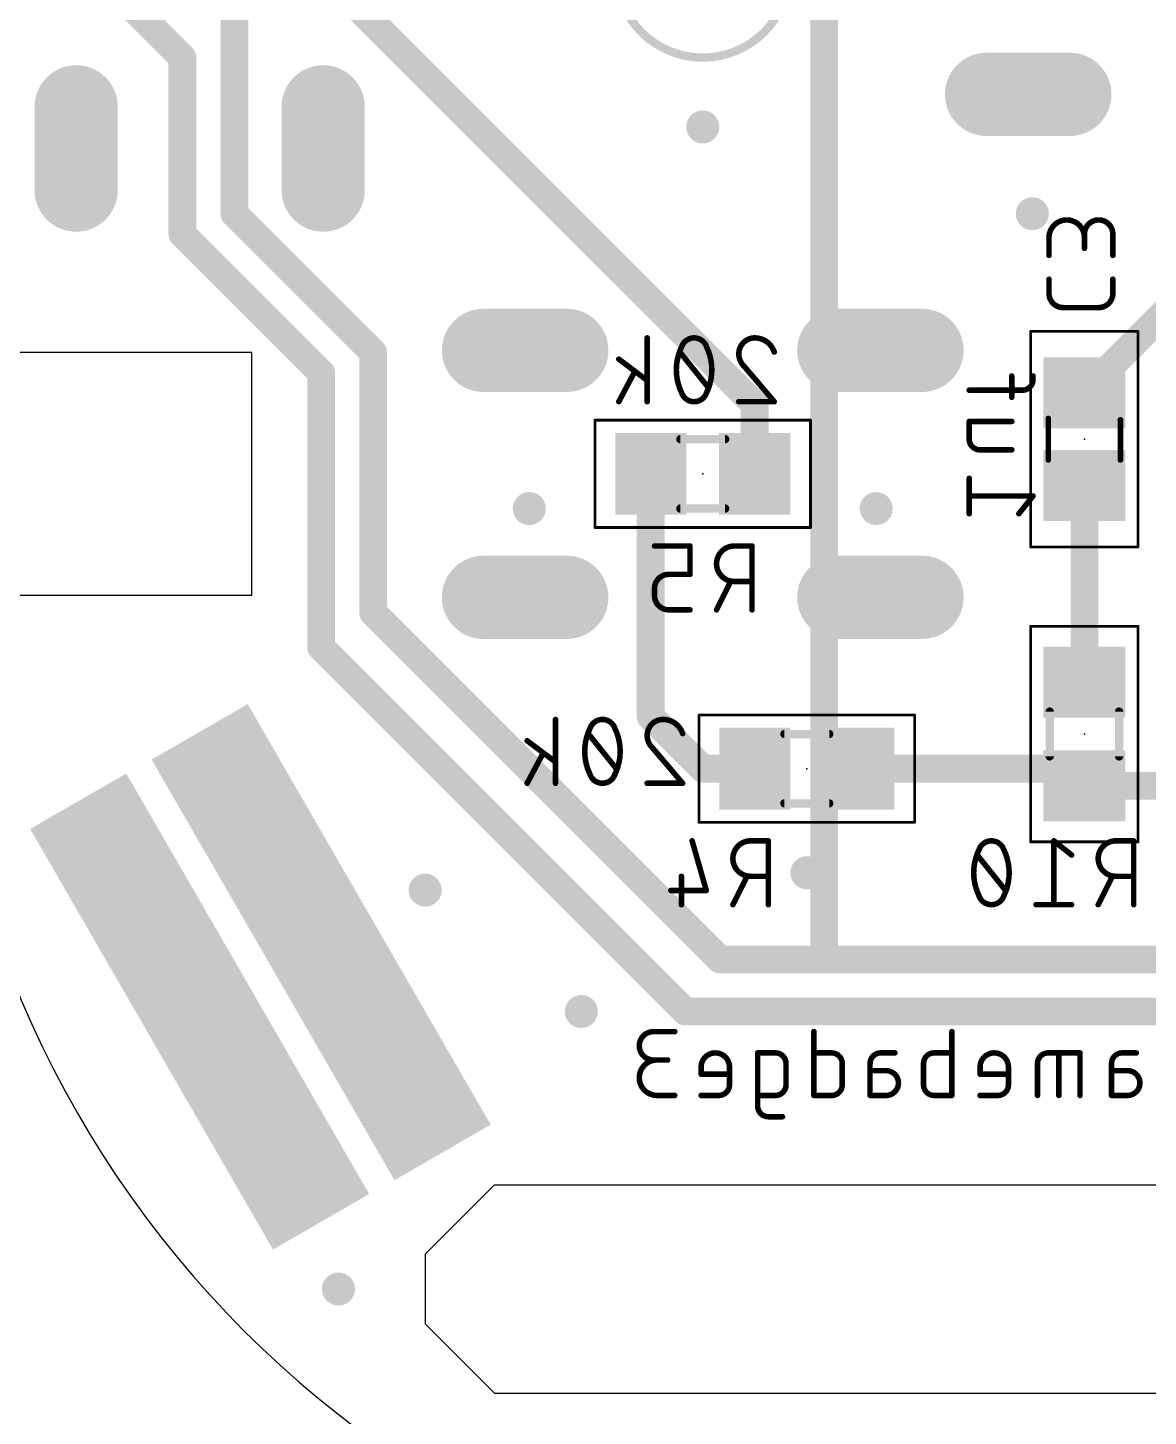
# Model space of a CAD drawing. Extents: x -1.81 to 1.71, y -2.71 to 1.61.
# Drawn here: x -1.136 to -0.329, y -2.042 to -1.041 of the extents above; entities that cross this region are included whole.
import ezdxf

# ---------------------------------------------------------------- set-up
doc = ezdxf.new("R2010")
doc.units = 0
for name, color, linetype in [('16', 175, 'CONTINUOUS'), ('17', 82, 'CONTINUOUS'), ('18', 82, 'CONTINUOUS'), ('20', 30, 'CONTINUOUS'), ('22', 253, 'CONTINUOUS'), ('24', 7, 'CONTINUOUS'), ('26', 253, 'CONTINUOUS'), ('40', 175, 'CONTINUOUS'), ('52', 253, 'CONTINUOUS')]:
    doc.layers.add(name, color=color, linetype=linetype)

# ---------------------------------------------------------------- blocks, each defined once
blk = doc.blocks.new('RECT')
blk.add_solid([(-0.5, -0.5), (0.5, -0.5), (-0.5, 0.5), (0.5, 0.5)])
blk = doc.blocks.new('LONGP100')
at = {"const_width": 1}
blk.add_lwpolyline([(-0.5, 0), (0.5, 0)], dxfattribs=at)
at = {"const_width": 0.5}
for points in [[(-0.5, 0.25, 1), (-0.5, -0.25)], [(0.5, -0.25, 1), (0.5, 0.25)]]:
    blk.add_lwpolyline(points, format="xyb", dxfattribs=at)
blk = doc.blocks.new('ROUNDV')
at = {"const_width": 0.5}
blk.add_lwpolyline([(0, -0.25, 1), (0, 0.25, 1), (0, -0.25)], format="xyb", dxfattribs=at)

msp = doc.modelspace()

# ---------------------------------------------------------------- linework, layer by layer
at = {"layer": '16', "const_width": 0.02}
for points in [[(-1.025, -1.0625), (-1.1625, -0.925)], [(-0.987598, -0.937402), (-0.612598, -1.312402)], [(-0.9875, -1.175), (-0.9875, -1)], [(-1.025, -1.189644), (-1.025, -1.0625)], [(-0.8875, -1.275), (-0.9875, -1.175)], [(-0.925, -1.289644), (-1.025, -1.189644)], [(-0.270965, -1.2), (-0.375, -1.304035)], [(-0.8875, -1.4625), (-0.8875, -1.275)], [(-0.925, -1.4875), (-0.925, -1.289644)], [(-0.612598, -1.312402), (-0.612598, -1.3625)], [(-0.6875, -1.362598), (-0.687402, -1.3625)], [(-0.6875, -1.5375), (-0.6875, -1.362598)], [(-0.375, -1.370965), (-0.375, -1.512598)], [(-0.6375, -1.7125), (-0.8875, -1.4625)], [(-0.925, -1.4875), (-0.6625, -1.75)], [(-0.65, -1.575), (-0.6875, -1.5375)], [(-0.612402, -1.575), (-0.65, -1.575)], [(-0.537598, -1.575), (-0.387402, -1.575)], [(-0.387402, -1.575), (-0.375, -1.587402)], [(-0.225, -1.587402), (-0.375, -1.587402)], [(0.65, -1.7125), (-0.6375, -1.7125)], [(-0.6625, -1.75), (0.475, -1.75)]]:
    msp.add_lwpolyline(points, dxfattribs=at)
at = {"layer": '16', "const_width": 0.01}
for points in [[(-1.02, -1.0625, 1), (-1.03, -1.0625)], [(-1.028536, -1.066036, 1), (-1.021464, -1.058964)], [(-0.983964, -1.171464, 1), (-0.991036, -1.178536)], [(-0.9925, -1.175, 1), (-0.9825, -1.175)], [(-1.021464, -1.186109, 1), (-1.028536, -1.19318)], [(-1.03, -1.189644, 1), (-1.02, -1.189644)], [(-0.8825, -1.275, 1), (-0.8925, -1.275)], [(-0.891036, -1.278536, 1), (-0.883964, -1.271464)], [(-0.92, -1.289644, 1), (-0.93, -1.289644)], [(-0.928536, -1.29318, 1), (-0.921464, -1.286109)], [(-0.378536, -1.3005, 1), (-0.371464, -1.307571)], [(-0.607598, -1.312402, 1), (-0.617598, -1.312402)], [(-0.616134, -1.315937, 1), (-0.609063, -1.308866)], [(-0.6825, -1.362598, 1), (-0.6925, -1.362598)], [(-0.691036, -1.359063, 1), (-0.683964, -1.366134)], [(-0.683866, -1.366036, 1), (-0.690937, -1.358964)], [(-0.617598, -1.3625, 1), (-0.607598, -1.3625)], [(-0.37, -1.370965, 1), (-0.38, -1.370965)], [(-0.883964, -1.458964, 1), (-0.891036, -1.466036)], [(-0.8925, -1.4625, 1), (-0.8825, -1.4625)], [(-0.921464, -1.483964, 1), (-0.928536, -1.491036)], [(-0.93, -1.4875, 1), (-0.92, -1.4875)], [(-0.38, -1.512598, 1), (-0.37, -1.512598)], [(-0.683964, -1.533964, 1), (-0.691036, -1.541036)], [(-0.6925, -1.5375, 1), (-0.6825, -1.5375)], [(-0.65, -1.57, 1), (-0.65, -1.58)], [(-0.653536, -1.578536, 1), (-0.646464, -1.571464)], [(-0.612402, -1.58, 1), (-0.612402, -1.57)], [(-0.537598, -1.57, 1), (-0.537598, -1.58)], [(-0.383866, -1.571464, 1), (-0.390937, -1.578536)], [(-0.387402, -1.58, 1), (-0.387402, -1.57)], [(-0.375, -1.582402, 1), (-0.375, -1.592402)], [(-0.378536, -1.590937, 1), (-0.371464, -1.583866)], [(-0.6375, -1.7075, 1), (-0.6375, -1.7175)], [(-0.641036, -1.716036, 1), (-0.633964, -1.708964)], [(-0.6625, -1.745, 1), (-0.6625, -1.755)], [(-0.666036, -1.753536, 1), (-0.658964, -1.746464)]]:
    msp.add_lwpolyline(points, format="xyb", dxfattribs=at)
at = {"layer": '20'}
for p, q in [((-0.975, -1.275), (-1.2, -1.275)), ((-0.975, -1.45), (-0.975, -1.275)), ((-1.2, -1.45), (-0.975, -1.45)), ((-0.85, -1.925), (-0.8, -1.875)), ((-0.8, -1.875), (-0.25, -1.875)), ((-0.85, -1.925), (-0.85, -1.975)), ((-0.85, -1.975), (-0.8, -2.025)), ((-0.8, -2.025), (-0.25, -2.025))]:
    msp.add_line(p, q, dxfattribs=at)
at = {"layer": '20', "const_width": 0.006}
msp.add_lwpolyline([(-0.65, -1.0625, 1), (-0.65, -0.9375, 1), (-0.65, -1.0625)], format="xyb", dxfattribs=at)
at = {"layer": '20'}
msp.add_arc((-0.45, -1.45), 0.75, 180, 270, dxfattribs=at)
at = {"layer": '22'}
for points, const_width in [([(-0.5625, -1.7125), (-0.5625, -0.9125)], 0.02), ([(-0.690056, -1.3105), (-0.690056, -1.2645)], 0.004), ([(-0.7105, -1.279833), (-0.690056, -1.295167)], 0.004), ([(-0.646022, -1.300278), (-0.666467, -1.274722)], 0.004), ([(-0.7105, -1.3105), (-0.699, -1.288778)], 0.004), ([(-0.620189, -1.284945), (-0.598467, -1.3105)], 0.004), ([(-0.427333, -1.307333), (-0.427333, -1.292)], 0.004), ([(-0.412, -1.294556), (-0.412, -1.292)], 0.004), ([(-0.458, -1.302222), (-0.419667, -1.302222)], 0.004), ([(-0.598467, -1.3105), (-0.624022, -1.3105)], 0.004), ([(-0.458, -1.337522), (-0.458, -1.324744)], 0.004), ([(-0.458, -1.324744), (-0.427333, -1.324744)], 0.004), ([(-0.427333, -1.345189), (-0.450333, -1.345189)], 0.004), ([(-0.458, -1.391244), (-0.458, -1.365689)], 0.004), ([(-0.412, -1.378467), (-0.458, -1.378467)], 0.004), ([(-0.422222, -1.391244), (-0.412, -1.378467)], 0.004), ([(-0.756089, -1.5855), (-0.756089, -1.5395)], 0.004), ([(-0.712055, -1.575278), (-0.7325, -1.549722)], 0.004), ([(-0.776533, -1.554833), (-0.756089, -1.570167)], 0.004), ([(-0.686222, -1.559945), (-0.6645, -1.5855)], 0.004), ([(-0.776533, -1.5855), (-0.765033, -1.563778)], 0.004), ([(-0.6645, -1.5855), (-0.690055, -1.5855)], 0.004), ([(0.9, -1.7125), (-0.5625, -1.7125)], 0.02), ([(-0.670175, -1.7645), (-0.685508, -1.7645)], 0.004), ([(-0.569943, -1.7645), (-0.569943, -1.8105)], 0.004), ([(-0.470462, -1.7645), (-0.470462, -1.8105)], 0.004), ([(-0.597665, -1.779833), (-0.610443, -1.779833)], 0.004), ([(-0.610443, -1.779833), (-0.610443, -1.818167)], 0.004), ([(-0.557165, -1.779833), (-0.569943, -1.779833)], 0.004), ([(-0.521776, -1.779833), (-0.511554, -1.779833)], 0.004), ([(-0.48324, -1.779833), (-0.470462, -1.779833)], 0.004), ([(-0.37812, -1.779833), (-0.40112, -1.779833)], 0.004), ([(-0.393453, -1.8105), (-0.393453, -1.779833)], 0.004), ([(-0.37812, -1.8105), (-0.37812, -1.779833)], 0.004), ([(-0.347777, -1.779833), (-0.337554, -1.779833)], 0.004), ([(-0.685508, -1.784945), (-0.675286, -1.784945)], 0.004), ([(-0.651175, -1.790056), (-0.651175, -1.795167)], 0.004), ([(-0.63073, -1.802833), (-0.63073, -1.790056)], 0.004), ([(-0.589998, -1.802833), (-0.589998, -1.7875)], 0.004), ([(-0.549499, -1.802833), (-0.549499, -1.7875)], 0.004), ([(-0.529443, -1.8105), (-0.529443, -1.7875)], 0.004), ([(-0.529443, -1.792611), (-0.517943, -1.792611)], 0.004), ([(-0.490907, -1.802833), (-0.490907, -1.7875)], 0.004), ([(-0.450175, -1.790056), (-0.450175, -1.795167)], 0.004), ([(-0.429731, -1.802833), (-0.429731, -1.790056)], 0.004), ([(-0.408786, -1.7875), (-0.408786, -1.8105)], 0.004), ([(-0.355443, -1.8105), (-0.355443, -1.7875)], 0.004), ([(-0.355443, -1.792611), (-0.343943, -1.792611)], 0.004), ([(-0.651175, -1.795167), (-0.63073, -1.795167)], 0.004), ([(-0.450175, -1.795167), (-0.429731, -1.795167)], 0.004), ([(-0.670175, -1.8105), (-0.682952, -1.8105)], 0.004), ([(-0.651175, -1.8105), (-0.638397, -1.8105)], 0.004), ([(-0.610443, -1.8105), (-0.597665, -1.8105)], 0.004), ([(-0.569943, -1.8105), (-0.557165, -1.8105)], 0.004), ([(-0.517943, -1.8105), (-0.529443, -1.8105)], 0.004), ([(-0.470462, -1.8105), (-0.48324, -1.8105)], 0.004), ([(-0.450175, -1.8105), (-0.437397, -1.8105)], 0.004), ([(-0.343943, -1.8105), (-0.355443, -1.8105)], 0.004), ([(-0.602776, -1.825833), (-0.592554, -1.825833)], 0.004)]:
    msp.add_lwpolyline(points, dxfattribs=dict(at, const_width=const_width))
for points, const_width in [([(-0.689056, -1.2645, 1), (-0.691056, -1.2645)], 0.002), ([(-0.665189, -1.270889, 0.113886), (-0.669022, -1.2875)], 0.004), ([(-0.656244, -1.2645, 0.320469), (-0.665189, -1.270889)], 0.004), ([(-0.666135, -1.270565, 1), (-0.664243, -1.271213)], 0.002), ([(-0.66429, -1.271327, 1), (-0.666088, -1.270451)], 0.002), ([(-0.6473, -1.270889, 0.320467), (-0.656244, -1.2645)], 0.004), ([(-0.656244, -1.2635, 1), (-0.656244, -1.2655)], 0.002), ([(-0.656244, -1.2655, 1), (-0.656244, -1.2635)], 0.002), ([(-0.643467, -1.2875, 0.113886), (-0.6473, -1.270889)], 0.004), ([(-0.646401, -1.270451, 1), (-0.648199, -1.271327)], 0.002), ([(-0.648246, -1.271213, 1), (-0.646354, -1.270565)], 0.002), ([(-0.612522, -1.2645, 0.414214), (-0.624022, -1.276)], 0.004), ([(-0.598467, -1.274722, 0.325186), (-0.612522, -1.2645)], 0.004), ([(-0.612522, -1.2635, 1), (-0.612522, -1.2655)], 0.002), ([(-0.612522, -1.2655, 1), (-0.612522, -1.2635)], 0.002), ([(-0.7099, -1.279033, 1), (-0.7111, -1.280633)], 0.002), ([(-0.665686, -1.274098, 1), (-0.667248, -1.275347)], 0.002), ([(-0.624022, -1.276, 0.205256), (-0.620189, -1.284945)], 0.004), ([(-0.623022, -1.276, 1), (-0.625022, -1.276)], 0.002), ([(-0.625022, -1.276, 1), (-0.623022, -1.276)], 0.002), ([(-0.599418, -1.27503, 1), (-0.597516, -1.274414)], 0.002), ([(-0.698116, -1.289246, 1), (-0.699884, -1.28831)], 0.002), ([(-0.669022, -1.2875, 0.113886), (-0.665189, -1.304111)], 0.004), ([(-0.668022, -1.2875, 1), (-0.670022, -1.2875)], 0.002), ([(-0.670022, -1.2875, 1), (-0.668022, -1.2875)], 0.002), ([(-0.6473, -1.304111, 0.113886), (-0.643467, -1.2875)], 0.004), ([(-0.642467, -1.2875, 1), (-0.644467, -1.2875)], 0.002), ([(-0.644467, -1.2875, 1), (-0.642467, -1.2875)], 0.002), ([(-0.619427, -1.284297, 1), (-0.620951, -1.285592)], 0.002), ([(-0.620879, -1.285669, 1), (-0.619499, -1.28422)], 0.002), ([(-0.426333, -1.292, 1), (-0.428333, -1.292)], 0.002), ([(-0.411, -1.292, 1), (-0.413, -1.292)], 0.002), ([(-0.690656, -1.295967, 1), (-0.689456, -1.294367)], 0.002), ([(-0.646803, -1.300903, 1), (-0.645241, -1.299653)], 0.002), ([(-0.458, -1.301222, 1), (-0.458, -1.303222)], 0.002), ([(-0.419667, -1.302222, 0.414204), (-0.412, -1.294556)], 0.004), ([(-0.419667, -1.301222, 1), (-0.419667, -1.303222)], 0.002), ([(-0.419667, -1.303222, 1), (-0.419667, -1.301222)], 0.002), ([(-0.411, -1.294556, 1), (-0.413, -1.294556)], 0.002), ([(-0.413, -1.294556, 1), (-0.411, -1.294556)], 0.002), ([(-0.711384, -1.310032, 1), (-0.709616, -1.310968)], 0.002), ([(-0.691056, -1.3105, 1), (-0.689056, -1.3105)], 0.002), ([(-0.665189, -1.304111, 0.320462), (-0.656244, -1.3105)], 0.004), ([(-0.664243, -1.303787, 1), (-0.666135, -1.304436)], 0.002), ([(-0.666088, -1.304549, 1), (-0.66429, -1.303673)], 0.002), ([(-0.656244, -1.3105, 0.320461), (-0.6473, -1.304111)], 0.004), ([(-0.656244, -1.3095, 1), (-0.656244, -1.3115)], 0.002), ([(-0.656244, -1.3115, 1), (-0.656244, -1.3095)], 0.002), ([(-0.648199, -1.303673, 1), (-0.646401, -1.304549)], 0.002), ([(-0.646354, -1.304436, 1), (-0.648246, -1.303787)], 0.002), ([(-0.624022, -1.3095, 1), (-0.624022, -1.3115)], 0.002), ([(-0.599229, -1.311148, 1), (-0.597705, -1.309852)], 0.002), ([(-0.598467, -1.3115, 1), (-0.598467, -1.3095)], 0.002), ([(-0.428333, -1.307333, 1), (-0.426333, -1.307333)], 0.002), ([(-0.457, -1.324744, 1), (-0.459, -1.324744)], 0.002), ([(-0.458, -1.323744, 1), (-0.458, -1.325744)], 0.002), ([(-0.427333, -1.325744, 1), (-0.427333, -1.323744)], 0.002), ([(-0.458, -1.337522, 0.414214), (-0.450333, -1.345189)], 0.004), ([(-0.457, -1.337522, 1), (-0.459, -1.337522)], 0.002), ([(-0.459, -1.337522, 1), (-0.457, -1.337522)], 0.002), ([(-0.450333, -1.344189, 1), (-0.450333, -1.346189)], 0.002), ([(-0.450333, -1.346189, 1), (-0.450333, -1.344189)], 0.002), ([(-0.427333, -1.346189, 1), (-0.427333, -1.344189)], 0.002), ([(-0.457, -1.365689, 1), (-0.459, -1.365689)], 0.002), ([(-0.458, -1.377467, 1), (-0.458, -1.379467)], 0.002), ([(-0.411219, -1.379091, 1), (-0.412781, -1.377842)], 0.002), ([(-0.412, -1.379467, 1), (-0.412, -1.377467)], 0.002), ([(-0.459, -1.391244, 1), (-0.457, -1.391244)], 0.002), ([(-0.423003, -1.39062, 1), (-0.421441, -1.391869)], 0.002), ([(-0.755089, -1.5395, 1), (-0.757089, -1.5395)], 0.002), ([(-0.722278, -1.5395, 0.320469), (-0.731222, -1.545889)], 0.004), ([(-0.713333, -1.545889, 0.320467), (-0.722278, -1.5395)], 0.004), ([(-0.722278, -1.5385, 1), (-0.722278, -1.5405)], 0.002), ([(-0.722278, -1.5405, 1), (-0.722278, -1.5385)], 0.002), ([(-0.678555, -1.5395, 0.414214), (-0.690055, -1.551)], 0.004), ([(-0.6645, -1.549722, 0.325186), (-0.678555, -1.5395)], 0.004), ([(-0.678555, -1.5385, 1), (-0.678555, -1.5405)], 0.002), ([(-0.678555, -1.5405, 1), (-0.678555, -1.5385)], 0.002), ([(-0.731222, -1.545889, 0.113886), (-0.735055, -1.5625)], 0.004), ([(-0.731719, -1.549098, 1), (-0.733281, -1.550347)], 0.002), ([(-0.732168, -1.545565, 1), (-0.730276, -1.546213)], 0.002), ([(-0.730323, -1.546327, 1), (-0.732121, -1.545451)], 0.002), ([(-0.7095, -1.5625, 0.113886), (-0.713333, -1.545889)], 0.004), ([(-0.712434, -1.545451, 1), (-0.714232, -1.546327)], 0.002), ([(-0.714279, -1.546213, 1), (-0.712387, -1.545565)], 0.002), ([(-0.690055, -1.551, 0.205256), (-0.686222, -1.559945)], 0.004), ([(-0.689055, -1.551, 1), (-0.691055, -1.551)], 0.002), ([(-0.691055, -1.551, 1), (-0.689055, -1.551)], 0.002), ([(-0.665451, -1.55003, 1), (-0.663549, -1.549414)], 0.002), ([(-0.775933, -1.554033, 1), (-0.777133, -1.555633)], 0.002), ([(-0.735055, -1.5625, 0.113886), (-0.731222, -1.579111)], 0.004), ([(-0.734055, -1.5625, 1), (-0.736055, -1.5625)], 0.002), ([(-0.713333, -1.579111, 0.113886), (-0.7095, -1.5625)], 0.004), ([(-0.7085, -1.5625, 1), (-0.7105, -1.5625)], 0.002), ([(-0.68546, -1.559297, 1), (-0.686984, -1.560592)], 0.002), ([(-0.686912, -1.560669, 1), (-0.685533, -1.55922)], 0.002), ([(-0.764149, -1.564246, 1), (-0.765917, -1.56331)], 0.002), ([(-0.756689, -1.570967, 1), (-0.755489, -1.569367)], 0.002), ([(-0.736055, -1.5625, 1), (-0.734055, -1.5625)], 0.002), ([(-0.7105, -1.5625, 1), (-0.7085, -1.5625)], 0.002), ([(-0.731222, -1.579111, 0.320462), (-0.722278, -1.5855)], 0.004), ([(-0.730276, -1.578787, 1), (-0.732168, -1.579436)], 0.002), ([(-0.732121, -1.579549, 1), (-0.730323, -1.578673)], 0.002), ([(-0.722278, -1.5855, 0.320461), (-0.713333, -1.579111)], 0.004), ([(-0.714232, -1.578673, 1), (-0.712434, -1.579549)], 0.002), ([(-0.712387, -1.579436, 1), (-0.714279, -1.578787)], 0.002), ([(-0.712836, -1.575903, 1), (-0.711274, -1.574653)], 0.002), ([(-0.777417, -1.585032, 1), (-0.775649, -1.585968)], 0.002), ([(-0.757089, -1.5855, 1), (-0.755089, -1.5855)], 0.002), ([(-0.722278, -1.5845, 1), (-0.722278, -1.5865)], 0.002), ([(-0.722278, -1.5865, 1), (-0.722278, -1.5845)], 0.002), ([(-0.690055, -1.5845, 1), (-0.690055, -1.5865)], 0.002), ([(-0.665262, -1.586148, 1), (-0.663738, -1.584852)], 0.002), ([(-0.6645, -1.5865, 1), (-0.6645, -1.5845)], 0.002), ([(-0.5625, -1.7075, 1), (-0.5625, -1.7175)], 0.01), ([(-0.5675, -1.7125, 1), (-0.5575, -1.7125)], 0.01), ([(-0.685508, -1.7645, 1), (-0.685508, -1.784944)], 0.004), ([(-0.685508, -1.7635, 1), (-0.685508, -1.7655)], 0.002), ([(-0.685508, -1.7655, 1), (-0.685508, -1.7635)], 0.002), ([(-0.670175, -1.7655, 1), (-0.670175, -1.7635)], 0.002), ([(-0.568943, -1.7645, 1), (-0.570943, -1.7645)], 0.002), ([(-0.469462, -1.7645, 1), (-0.471462, -1.7645)], 0.002), ([(-0.63073, -1.790056, 1), (-0.651175, -1.790056)], 0.004), ([(-0.610443, -1.778833, 1), (-0.610443, -1.780833)], 0.002), ([(-0.609443, -1.779833, 1), (-0.611443, -1.779833)], 0.002), ([(-0.589998, -1.7875, 0.414214), (-0.597665, -1.779833)], 0.004), ([(-0.597665, -1.778833, 1), (-0.597665, -1.780833)], 0.002), ([(-0.597665, -1.780833, 1), (-0.597665, -1.778833)], 0.002), ([(-0.569943, -1.778833, 1), (-0.569943, -1.780833)], 0.002), ([(-0.549499, -1.7875, 0.414214), (-0.557165, -1.779833)], 0.004), ([(-0.557165, -1.778833, 1), (-0.557165, -1.780833)], 0.002), ([(-0.557165, -1.780833, 1), (-0.557165, -1.778833)], 0.002), ([(-0.521776, -1.779833, 0.414214), (-0.529443, -1.7875)], 0.004), ([(-0.521776, -1.778833, 1), (-0.521776, -1.780833)], 0.002), ([(-0.521776, -1.780833, 1), (-0.521776, -1.778833)], 0.002), ([(-0.511554, -1.780833, 1), (-0.511554, -1.778833)], 0.002), ([(-0.48324, -1.779833, 0.414214), (-0.490907, -1.7875)], 0.004), ([(-0.48324, -1.778833, 1), (-0.48324, -1.780833)], 0.002), ([(-0.48324, -1.780833, 1), (-0.48324, -1.778833)], 0.002), ([(-0.470462, -1.780833, 1), (-0.470462, -1.778833)], 0.002), ([(-0.429731, -1.790056, 1), (-0.450175, -1.790056)], 0.004), ([(-0.40112, -1.779833, 0.414214), (-0.408786, -1.7875)], 0.004), ([(-0.40112, -1.778833, 1), (-0.40112, -1.780833)], 0.002), ([(-0.40112, -1.780833, 1), (-0.40112, -1.778833)], 0.002), ([(-0.392453, -1.779833, 1), (-0.394453, -1.779833)], 0.002), ([(-0.37712, -1.779833, 1), (-0.37912, -1.779833)], 0.002), ([(-0.37812, -1.780833, 1), (-0.37812, -1.778833)], 0.002), ([(-0.347777, -1.779833, 0.414214), (-0.355443, -1.7875)], 0.004), ([(-0.347777, -1.778833, 1), (-0.347777, -1.780833)], 0.002), ([(-0.347777, -1.780833, 1), (-0.347777, -1.778833)], 0.002), ([(-0.337554, -1.780833, 1), (-0.337554, -1.778833)], 0.002), ([(-0.682952, -1.784944, 1), (-0.682952, -1.8105)], 0.004), ([(-0.685508, -1.783945, 1), (-0.685508, -1.785945)], 0.002), ([(-0.685508, -1.785944, 1), (-0.685508, -1.783944)], 0.002), ([(-0.682952, -1.785944, 1), (-0.682952, -1.783944)], 0.002), ([(-0.675286, -1.785945, 1), (-0.675286, -1.783945)], 0.002), ([(-0.650175, -1.790056, 1), (-0.652175, -1.790056)], 0.002), ([(-0.652175, -1.790056, 1), (-0.650175, -1.790056)], 0.002), ([(-0.62973, -1.790056, 1), (-0.63173, -1.790056)], 0.002), ([(-0.63173, -1.790056, 1), (-0.62973, -1.790056)], 0.002), ([(-0.588998, -1.7875, 1), (-0.590998, -1.7875)], 0.002), ([(-0.590998, -1.7875, 1), (-0.588998, -1.7875)], 0.002), ([(-0.548499, -1.7875, 1), (-0.550499, -1.7875)], 0.002), ([(-0.550499, -1.7875, 1), (-0.548499, -1.7875)], 0.002), ([(-0.528443, -1.7875, 1), (-0.530443, -1.7875)], 0.002), ([(-0.530443, -1.7875, 1), (-0.528443, -1.7875)], 0.002), ([(-0.529443, -1.791611, 1), (-0.529443, -1.793611)], 0.002), ([(-0.517943, -1.8105, 1), (-0.517943, -1.792611)], 0.004), ([(-0.517943, -1.791611, 1), (-0.517943, -1.793611)], 0.002), ([(-0.517943, -1.793611, 1), (-0.517943, -1.791611)], 0.002), ([(-0.489907, -1.7875, 1), (-0.491907, -1.7875)], 0.002), ([(-0.491907, -1.7875, 1), (-0.489907, -1.7875)], 0.002), ([(-0.449175, -1.790056, 1), (-0.451175, -1.790056)], 0.002), ([(-0.451175, -1.790056, 1), (-0.449175, -1.790056)], 0.002), ([(-0.428731, -1.790056, 1), (-0.430731, -1.790056)], 0.002), ([(-0.430731, -1.790056, 1), (-0.428731, -1.790056)], 0.002), ([(-0.407786, -1.7875, 1), (-0.409786, -1.7875)], 0.002), ([(-0.409786, -1.7875, 1), (-0.407786, -1.7875)], 0.002), ([(-0.354443, -1.7875, 1), (-0.356443, -1.7875)], 0.002), ([(-0.356443, -1.7875, 1), (-0.354443, -1.7875)], 0.002), ([(-0.355443, -1.791611, 1), (-0.355443, -1.793611)], 0.002), ([(-0.343943, -1.8105, 1), (-0.343943, -1.792611)], 0.004), ([(-0.343943, -1.791611, 1), (-0.343943, -1.793611)], 0.002), ([(-0.343943, -1.793611, 1), (-0.343943, -1.791611)], 0.002), ([(-0.651175, -1.794167, 1), (-0.651175, -1.796167)], 0.002), ([(-0.652175, -1.795167, 1), (-0.650175, -1.795167)], 0.002), ([(-0.638397, -1.8105, 0.414214), (-0.63073, -1.802833)], 0.004), ([(-0.62973, -1.802833, 1), (-0.63173, -1.802833)], 0.002), ([(-0.63073, -1.796167, 1), (-0.63073, -1.794167)], 0.002), ([(-0.597665, -1.8105, 0.414214), (-0.589998, -1.802833)], 0.004), ([(-0.588998, -1.802833, 1), (-0.590998, -1.802833)], 0.002), ([(-0.557165, -1.8105, 0.414214), (-0.549499, -1.802833)], 0.004), ([(-0.548499, -1.802833, 1), (-0.550499, -1.802833)], 0.002), ([(-0.490907, -1.802833, 0.414209), (-0.48324, -1.8105)], 0.004), ([(-0.489907, -1.802833, 1), (-0.491907, -1.802833)], 0.002), ([(-0.450175, -1.794167, 1), (-0.450175, -1.796167)], 0.002), ([(-0.451175, -1.795167, 1), (-0.449175, -1.795167)], 0.002), ([(-0.437397, -1.8105, 0.414214), (-0.429731, -1.802833)], 0.004), ([(-0.428731, -1.802833, 1), (-0.430731, -1.802833)], 0.002), ([(-0.429731, -1.796167, 1), (-0.429731, -1.794167)], 0.002), ([(-0.682952, -1.8095, 1), (-0.682952, -1.8115)], 0.002), ([(-0.682952, -1.8115, 1), (-0.682952, -1.8095)], 0.002), ([(-0.670175, -1.8115, 1), (-0.670175, -1.8095)], 0.002), ([(-0.651175, -1.8095, 1), (-0.651175, -1.8115)], 0.002), ([(-0.638397, -1.8095, 1), (-0.638397, -1.8115)], 0.002), ([(-0.638397, -1.8115, 1), (-0.638397, -1.8095)], 0.002), ([(-0.63173, -1.802833, 1), (-0.62973, -1.802833)], 0.002), ([(-0.610443, -1.8095, 1), (-0.610443, -1.8115)], 0.002), ([(-0.597665, -1.8095, 1), (-0.597665, -1.8115)], 0.002), ([(-0.597665, -1.8115, 1), (-0.597665, -1.8095)], 0.002), ([(-0.590998, -1.802833, 1), (-0.588998, -1.802833)], 0.002), ([(-0.569943, -1.8095, 1), (-0.569943, -1.8115)], 0.002), ([(-0.570943, -1.8105, 1), (-0.568943, -1.8105)], 0.002), ([(-0.557165, -1.8095, 1), (-0.557165, -1.8115)], 0.002), ([(-0.557165, -1.8115, 1), (-0.557165, -1.8095)], 0.002), ([(-0.550499, -1.802833, 1), (-0.548499, -1.802833)], 0.002), ([(-0.529443, -1.8095, 1), (-0.529443, -1.8115)], 0.002), ([(-0.530443, -1.8105, 1), (-0.528443, -1.8105)], 0.002), ([(-0.517943, -1.8095, 1), (-0.517943, -1.8115)], 0.002), ([(-0.517943, -1.8115, 1), (-0.517943, -1.8095)], 0.002), ([(-0.491907, -1.802833, 1), (-0.489907, -1.802833)], 0.002), ([(-0.48324, -1.8095, 1), (-0.48324, -1.8115)], 0.002), ([(-0.48324, -1.8115, 1), (-0.48324, -1.8095)], 0.002), ([(-0.471462, -1.8105, 1), (-0.469462, -1.8105)], 0.002), ([(-0.470462, -1.8115, 1), (-0.470462, -1.8095)], 0.002), ([(-0.450175, -1.8095, 1), (-0.450175, -1.8115)], 0.002), ([(-0.437397, -1.8095, 1), (-0.437397, -1.8115)], 0.002), ([(-0.437397, -1.8115, 1), (-0.437397, -1.8095)], 0.002), ([(-0.430731, -1.802833, 1), (-0.428731, -1.802833)], 0.002), ([(-0.409786, -1.8105, 1), (-0.407786, -1.8105)], 0.002), ([(-0.394453, -1.8105, 1), (-0.392453, -1.8105)], 0.002), ([(-0.37912, -1.8105, 1), (-0.37712, -1.8105)], 0.002), ([(-0.355443, -1.8095, 1), (-0.355443, -1.8115)], 0.002), ([(-0.356443, -1.8105, 1), (-0.354443, -1.8105)], 0.002), ([(-0.343943, -1.8095, 1), (-0.343943, -1.8115)], 0.002), ([(-0.343943, -1.8115, 1), (-0.343943, -1.8095)], 0.002), ([(-0.610443, -1.818167, 0.414214), (-0.602776, -1.825833)], 0.004), ([(-0.609443, -1.818167, 1), (-0.611443, -1.818167)], 0.002), ([(-0.611443, -1.818167, 1), (-0.609443, -1.818167)], 0.002), ([(-0.602776, -1.824833, 1), (-0.602776, -1.826833)], 0.002), ([(-0.602776, -1.826833, 1), (-0.602776, -1.824833)], 0.002), ([(-0.592554, -1.826833, 1), (-0.592554, -1.824833)], 0.002)]:
    msp.add_lwpolyline(points, format="xyb", dxfattribs=dict(at, const_width=const_width))
at = {"layer": '24'}
for p in [(-0.375, -1.3375), (-0.65, -1.3625), (-0.375, -1.55), (-0.575, -1.575)]:
    msp.add_point(p, dxfattribs=at)
at = {"layer": '26'}
for points, const_width in [([(-0.374944, -1.192278, 1), (-0.4005, -1.192278)], 0.004), ([(-0.3545, -1.189722, 1), (-0.374944, -1.189722)], 0.004), ([(-0.3995, -1.192278, 1), (-0.4015, -1.192278)], 0.002), ([(-0.373945, -1.189722, 1), (-0.375945, -1.189722)], 0.002), ([(-0.375944, -1.189722, 1), (-0.373944, -1.189722)], 0.002), ([(-0.3535, -1.189722, 1), (-0.3555, -1.189722)], 0.002), ([(-0.3555, -1.189722, 1), (-0.3535, -1.189722)], 0.002), ([(-0.4015, -1.192278, 1), (-0.3995, -1.192278)], 0.002), ([(-0.375945, -1.199944, 1), (-0.373945, -1.199944)], 0.002), ([(-0.375944, -1.192278, 1), (-0.373944, -1.192278)], 0.002), ([(-0.4015, -1.205055, 1), (-0.3995, -1.205055)], 0.002), ([(-0.3555, -1.205055, 1), (-0.3535, -1.205055)], 0.002), ([(-0.3995, -1.222242, 1), (-0.4015, -1.222242)], 0.002), ([(-0.3535, -1.222242, 1), (-0.3555, -1.222242)], 0.002), ([(-0.4005, -1.232464, 0.414214), (-0.390278, -1.242686)], 0.004), ([(-0.3995, -1.232464, 1), (-0.4015, -1.232464)], 0.002), ([(-0.364722, -1.242686, 0.414207), (-0.3545, -1.232464)], 0.004), ([(-0.3535, -1.232464, 1), (-0.3555, -1.232464)], 0.002), ([(-0.4015, -1.232464, 1), (-0.3995, -1.232464)], 0.002), ([(-0.390278, -1.241686, 1), (-0.390278, -1.243686)], 0.002), ([(-0.390278, -1.243686, 1), (-0.390278, -1.241686)], 0.002), ([(-0.364722, -1.241686, 1), (-0.364722, -1.243686)], 0.002), ([(-0.364722, -1.243686, 1), (-0.364722, -1.241686)], 0.002), ([(-0.3555, -1.232464, 1), (-0.3535, -1.232464)], 0.002), ([(-0.684766, -1.4135, 1), (-0.684766, -1.4155)], 0.002), ([(-0.65821, -1.4145, 1), (-0.66021, -1.4145)], 0.002), ([(-0.65921, -1.4155, 1), (-0.65921, -1.4135)], 0.002), ([(-0.627278, -1.4145, 1), (-0.627278, -1.440056)], 0.004), ([(-0.627278, -1.4135, 1), (-0.627278, -1.4155)], 0.002), ([(-0.627278, -1.4155, 1), (-0.627278, -1.4135)], 0.002), ([(-0.6135, -1.4145, 1), (-0.6155, -1.4145)], 0.002), ([(-0.6145, -1.4155, 1), (-0.6145, -1.4135)], 0.002), ([(-0.674543, -1.434945, 0.414214), (-0.684766, -1.445167)], 0.004), ([(-0.674543, -1.433945, 1), (-0.674543, -1.435945)], 0.002), ([(-0.674543, -1.435945, 1), (-0.674543, -1.433945)], 0.002), ([(-0.66021, -1.434945, 1), (-0.65821, -1.434945)], 0.002), ([(-0.65921, -1.435945, 1), (-0.65921, -1.433945)], 0.002), ([(-0.628939, -1.440503, 1), (-0.630728, -1.439608)], 0.002), ([(-0.627278, -1.439056, 1), (-0.627278, -1.441056)], 0.002), ([(-0.627278, -1.441056, 1), (-0.627278, -1.439056)], 0.002), ([(-0.6145, -1.441056, 1), (-0.6145, -1.439056)], 0.002), ([(-0.683766, -1.445167, 1), (-0.685766, -1.445167)], 0.002), ([(-0.685766, -1.445167, 1), (-0.683766, -1.445167)], 0.002), ([(-0.684766, -1.450278, 0.414214), (-0.674543, -1.4605)], 0.004), ([(-0.683766, -1.450278, 1), (-0.685766, -1.450278)], 0.002), ([(-0.685766, -1.450278, 1), (-0.683766, -1.450278)], 0.002), ([(-0.674543, -1.4595, 1), (-0.674543, -1.4615)], 0.002), ([(-0.674543, -1.4615, 1), (-0.674543, -1.4595)], 0.002), ([(-0.65921, -1.4615, 1), (-0.65921, -1.4595)], 0.002), ([(-0.64095, -1.460053, 1), (-0.639161, -1.460947)], 0.002), ([(-0.6155, -1.4605, 1), (-0.6135, -1.4605)], 0.002), ([(-0.656705, -1.626725, 1), (-0.658628, -1.627275)], 0.002), ([(-0.615512, -1.627, 1), (-0.615512, -1.652556)], 0.004), ([(-0.615512, -1.626, 1), (-0.615512, -1.628)], 0.002), ([(-0.615512, -1.628, 1), (-0.615512, -1.626)], 0.002), ([(-0.601734, -1.627, 1), (-0.603734, -1.627)], 0.002), ([(-0.602734, -1.628, 1), (-0.602734, -1.626)], 0.002), ([(-0.441988, -1.627, 0.320469), (-0.450932, -1.633389)], 0.004), ([(-0.433043, -1.633389, 0.320467), (-0.441988, -1.627)], 0.004), ([(-0.441988, -1.626, 1), (-0.441988, -1.628)], 0.002), ([(-0.441988, -1.628, 1), (-0.441988, -1.626)], 0.002), ([(-0.395988, -1.627, 1), (-0.397988, -1.627)], 0.002), ([(-0.396363, -1.626219, 1), (-0.397612, -1.627781)], 0.002), ([(-0.352278, -1.627, 1), (-0.352278, -1.652556)], 0.004), ([(-0.352278, -1.626, 1), (-0.352278, -1.628)], 0.002), ([(-0.352278, -1.628, 1), (-0.352278, -1.626)], 0.002), ([(-0.3385, -1.627, 1), (-0.3405, -1.627)], 0.002), ([(-0.3395, -1.628, 1), (-0.3395, -1.626)], 0.002), ([(-0.450932, -1.633389, 0.113886), (-0.454765, -1.65)], 0.004), ([(-0.451429, -1.636598, 1), (-0.452991, -1.637847)], 0.002), ([(-0.451878, -1.633065, 1), (-0.449986, -1.633713)], 0.002), ([(-0.450033, -1.633827, 1), (-0.451831, -1.632951)], 0.002), ([(-0.42921, -1.65, 0.113886), (-0.433043, -1.633389)], 0.004), ([(-0.432144, -1.632951, 1), (-0.433942, -1.633827)], 0.002), ([(-0.433989, -1.633713, 1), (-0.432097, -1.633065)], 0.002), ([(-0.384835, -1.638003, 1), (-0.383585, -1.636441)], 0.002), ([(-0.664333, -1.652556, 1), (-0.666333, -1.652556)], 0.002), ([(-0.617173, -1.653003, 1), (-0.618962, -1.652108)], 0.002), ([(-0.615512, -1.651556, 1), (-0.615512, -1.653556)], 0.002), ([(-0.615512, -1.653556, 1), (-0.615512, -1.651556)], 0.002), ([(-0.602734, -1.653556, 1), (-0.602734, -1.651556)], 0.002), ([(-0.454765, -1.65, 0.113886), (-0.450932, -1.666611)], 0.004), ([(-0.453765, -1.65, 1), (-0.455765, -1.65)], 0.002), ([(-0.455765, -1.65, 1), (-0.453765, -1.65)], 0.002), ([(-0.433043, -1.666611, 0.113886), (-0.42921, -1.65)], 0.004), ([(-0.42821, -1.65, 1), (-0.43021, -1.65)], 0.002), ([(-0.43021, -1.65, 1), (-0.42821, -1.65)], 0.002), ([(-0.353939, -1.653003, 1), (-0.355728, -1.652108)], 0.002), ([(-0.352278, -1.651556, 1), (-0.352278, -1.653556)], 0.002), ([(-0.352278, -1.653556, 1), (-0.352278, -1.651556)], 0.002), ([(-0.3395, -1.653556, 1), (-0.3395, -1.651556)], 0.002), ([(-0.673, -1.661778, 1), (-0.673, -1.663778)], 0.002), ([(-0.647445, -1.663778, 1), (-0.647445, -1.661778)], 0.002), ([(-0.648406, -1.663053, 1), (-0.646483, -1.662503)], 0.002), ([(-0.450932, -1.666611, 0.320462), (-0.441988, -1.673)], 0.004), ([(-0.449986, -1.666287, 1), (-0.451878, -1.666936)], 0.002), ([(-0.451831, -1.667049, 1), (-0.450033, -1.666173)], 0.002), ([(-0.441988, -1.673, 0.320461), (-0.433043, -1.666611)], 0.004), ([(-0.441988, -1.672, 1), (-0.441988, -1.674)], 0.002), ([(-0.441988, -1.674, 1), (-0.441988, -1.672)], 0.002), ([(-0.433942, -1.666173, 1), (-0.432144, -1.667049)], 0.002), ([(-0.432097, -1.666936, 1), (-0.433989, -1.666287)], 0.002), ([(-0.432546, -1.663403, 1), (-0.430985, -1.662153)], 0.002), ([(-0.409766, -1.672, 1), (-0.409766, -1.674)], 0.002), ([(-0.38421, -1.674, 1), (-0.38421, -1.672)], 0.002), ([(-0.666333, -1.673, 1), (-0.664333, -1.673)], 0.002), ([(-0.629184, -1.672553, 1), (-0.627396, -1.673447)], 0.002), ([(-0.603734, -1.673, 1), (-0.601734, -1.673)], 0.002), ([(-0.397988, -1.673, 1), (-0.395988, -1.673)], 0.002), ([(-0.36595, -1.672553, 1), (-0.364161, -1.673447)], 0.002), ([(-0.3405, -1.673, 1), (-0.3385, -1.673)], 0.002)]:
    msp.add_lwpolyline(points, format="xyb", dxfattribs=dict(at, const_width=const_width))
at = {"layer": '26', "const_width": 0.004}
for points in [[(-0.4005, -1.205055), (-0.4005, -1.192278)], [(-0.374945, -1.189722), (-0.374945, -1.199944)], [(-0.3545, -1.205055), (-0.3545, -1.189722)], [(-0.4005, -1.222242), (-0.4005, -1.232464)], [(-0.3545, -1.232464), (-0.3545, -1.222242)], [(-0.390278, -1.242686), (-0.364722, -1.242686)], [(-0.65921, -1.4145), (-0.684766, -1.4145)], [(-0.65921, -1.434945), (-0.65921, -1.4145)], [(-0.6145, -1.4145), (-0.627278, -1.4145)], [(-0.6145, -1.4605), (-0.6145, -1.4145)], [(-0.674543, -1.434945), (-0.65921, -1.434945)], [(-0.640055, -1.4605), (-0.629833, -1.440056)], [(-0.627278, -1.440056), (-0.6145, -1.440056)], [(-0.684766, -1.450278), (-0.684766, -1.445167)], [(-0.65921, -1.4605), (-0.674543, -1.4605)], [(-0.657667, -1.627), (-0.647445, -1.662778)], [(-0.602734, -1.627), (-0.615512, -1.627)], [(-0.602734, -1.673), (-0.602734, -1.627)], [(-0.38421, -1.637222), (-0.396988, -1.627)], [(-0.396988, -1.627), (-0.396988, -1.673)], [(-0.3395, -1.627), (-0.352278, -1.627)], [(-0.3395, -1.673), (-0.3395, -1.627)], [(-0.431765, -1.662778), (-0.45221, -1.637222)], [(-0.665333, -1.652556), (-0.665333, -1.673)], [(-0.62829, -1.673), (-0.618068, -1.652556)], [(-0.615512, -1.652556), (-0.602734, -1.652556)], [(-0.365055, -1.673), (-0.354833, -1.652556)], [(-0.352278, -1.652556), (-0.3395, -1.652556)], [(-0.647445, -1.662778), (-0.673, -1.662778)], [(-0.38421, -1.673), (-0.409766, -1.673)]]:
    msp.add_lwpolyline(points, dxfattribs=at)
at = {"layer": '40', "const_width": 0.002}
for points in [[(-0.413701, -1.259823), (-0.413701, -1.415177)], [(-0.336299, -1.259823), (-0.413701, -1.259823)], [(-0.336299, -1.415177), (-0.336299, -1.259823)], [(-0.572323, -1.323799), (-0.727677, -1.323799)], [(-0.727677, -1.323799), (-0.727677, -1.401201)], [(-0.572323, -1.401201), (-0.572323, -1.323799)], [(-0.727677, -1.401201), (-0.572323, -1.401201)], [(-0.413701, -1.415177), (-0.336299, -1.415177)], [(-0.336299, -1.472323), (-0.413701, -1.472323)], [(-0.413701, -1.472323), (-0.413701, -1.627677)], [(-0.336299, -1.627677), (-0.336299, -1.472323)], [(-0.497323, -1.536299), (-0.652677, -1.536299)], [(-0.652677, -1.536299), (-0.652677, -1.613701)], [(-0.497323, -1.613701), (-0.497323, -1.536299)], [(-0.652677, -1.613701), (-0.497323, -1.613701)], [(-0.413701, -1.627677), (-0.336299, -1.627677)]]:
    msp.add_lwpolyline(points, dxfattribs=at)
at = {"layer": '40', "const_width": 0.001}
for points in [[(-0.413201, -1.259823, 1), (-0.414201, -1.259823)], [(-0.413701, -1.259323, 1), (-0.413701, -1.260323)], [(-0.335799, -1.259823, 1), (-0.336799, -1.259823)], [(-0.336299, -1.260323, 1), (-0.336299, -1.259323)], [(-0.727677, -1.323299, 1), (-0.727677, -1.324299)], [(-0.727177, -1.323799, 1), (-0.728177, -1.323799)], [(-0.571823, -1.323799, 1), (-0.572823, -1.323799)], [(-0.572323, -1.324299, 1), (-0.572323, -1.323299)], [(-0.727677, -1.400701, 1), (-0.727677, -1.401701)], [(-0.728177, -1.401201, 1), (-0.727177, -1.401201)], [(-0.572823, -1.401201, 1), (-0.571823, -1.401201)], [(-0.572323, -1.401701, 1), (-0.572323, -1.400701)], [(-0.413701, -1.414677, 1), (-0.413701, -1.415677)], [(-0.414201, -1.415177, 1), (-0.413201, -1.415177)], [(-0.336799, -1.415177, 1), (-0.335799, -1.415177)], [(-0.336299, -1.415677, 1), (-0.336299, -1.414677)], [(-0.413701, -1.471823, 1), (-0.413701, -1.472823)], [(-0.413201, -1.472323, 1), (-0.414201, -1.472323)], [(-0.335799, -1.472323, 1), (-0.336799, -1.472323)], [(-0.336299, -1.472823, 1), (-0.336299, -1.471823)], [(-0.652677, -1.535799, 1), (-0.652677, -1.536799)], [(-0.652177, -1.536299, 1), (-0.653177, -1.536299)], [(-0.496823, -1.536299, 1), (-0.497823, -1.536299)], [(-0.497323, -1.536799, 1), (-0.497323, -1.535799)], [(-0.652677, -1.613201, 1), (-0.652677, -1.614201)], [(-0.653177, -1.613701, 1), (-0.652177, -1.613701)], [(-0.497823, -1.613701, 1), (-0.496823, -1.613701)], [(-0.497323, -1.614201, 1), (-0.497323, -1.613201)], [(-0.413701, -1.627177, 1), (-0.413701, -1.628177)], [(-0.414201, -1.627677, 1), (-0.413201, -1.627677)], [(-0.336799, -1.627677, 1), (-0.335799, -1.627677)], [(-0.336299, -1.628177, 1), (-0.336299, -1.627177)]]:
    msp.add_lwpolyline(points, format="xyb", dxfattribs=at)
at = {"layer": '52'}
for points, const_width in [([(-0.400984, -1.3225), (-0.400984, -1.3525)], 0.004), ([(-0.349016, -1.323484), (-0.349016, -1.3525)], 0.004), ([(-0.633858, -1.3375), (-0.666142, -1.3375)], 0.006), ([(-0.633858, -1.3875), (-0.666142, -1.3875)], 0.006), ([(-0.4, -1.566142), (-0.4, -1.533858)], 0.006), ([(-0.35, -1.566142), (-0.35, -1.533858)], 0.006), ([(-0.591142, -1.55), (-0.558858, -1.55)], 0.006), ([(-0.591142, -1.6), (-0.558858, -1.6)], 0.006)]:
    msp.add_lwpolyline(points, dxfattribs=dict(at, const_width=const_width))
for points, const_width in [([(-0.399984, -1.3225, 1), (-0.401984, -1.3225)], 0.002), ([(-0.348016, -1.323484, 1), (-0.350016, -1.323484)], 0.002), ([(-0.666142, -1.336, 1), (-0.666142, -1.339)], 0.003), ([(-0.633858, -1.339, 1), (-0.633858, -1.336)], 0.003), ([(-0.401984, -1.3525, 1), (-0.399984, -1.3525)], 0.002), ([(-0.350016, -1.3525, 1), (-0.348016, -1.3525)], 0.002), ([(-0.666142, -1.386, 1), (-0.666142, -1.389)], 0.003), ([(-0.633858, -1.389, 1), (-0.633858, -1.386)], 0.003), ([(-0.3985, -1.533858, 1), (-0.4015, -1.533858)], 0.003), ([(-0.3485, -1.533858, 1), (-0.3515, -1.533858)], 0.003), ([(-0.591142, -1.5485, 1), (-0.591142, -1.5515)], 0.003), ([(-0.558858, -1.5515, 1), (-0.558858, -1.5485)], 0.003), ([(-0.4015, -1.566142, 1), (-0.3985, -1.566142)], 0.003), ([(-0.3515, -1.566142, 1), (-0.3485, -1.566142)], 0.003), ([(-0.591142, -1.5985, 1), (-0.591142, -1.6015)], 0.003), ([(-0.558858, -1.6015, 1), (-0.558858, -1.5985)], 0.003)]:
    msp.add_lwpolyline(points, format="xyb", dxfattribs=dict(at, const_width=const_width))

# ---------------------------------------------------------------- block references
at = {"layer": '16'}
for p, xscale, yscale, rotation in [((-0.375, -1.304035), 0.051181, 0.059055, 270), ((-0.687402, -1.3625), 0.051181, 0.059055, 180), ((-0.612598, -1.3625), 0.051181, 0.059055, 180), ((-0.375, -1.370965), 0.051181, 0.059055, 270), ((-0.375, -1.512598), 0.051181, 0.059055, 90), ((-0.925, -1.7), 0.35, 0.08, 120), ((-0.375, -1.587402), 0.051181, 0.059055, 90), ((-1.0125, -1.75), 0.35, 0.08, 120)]:
    msp.add_blockref('RECT', p, dxfattribs=dict(at, xscale=xscale, yscale=yscale, rotation=rotation))
at = {"layer": '16', "xscale": 0.051181, "yscale": 0.059055}
for p in [(-0.612402, -1.575), (-0.537598, -1.575)]:
    msp.add_blockref('RECT', p, dxfattribs=at)
at = {"layer": '17', "xscale": 0.06, "yscale": 0.06}
for p, rotation in [((-0.4155, -1.089), 180), ((-1.1015, -1.128), 270), ((-0.9235, -1.128), 270)]:
    msp.add_blockref('LONGP100', p, dxfattribs=dict(at, rotation=rotation))
for p in [(-0.778, -1.2735), (-0.522, -1.2735), (-0.778, -1.4515), (-0.522, -1.4515)]:
    msp.add_blockref('LONGP100', p, dxfattribs=at)
at = {"layer": '18', "xscale": 0.02378, "yscale": 0.02378}
for p in [(-0.65, -1.1125), (-0.4125, -1.175), (-0.775, -1.3875), (-0.525, -1.3875), (-0.575, -1.65), (-0.85, -1.6625), (-0.7375, -1.75), (-0.9125, -1.95)]:
    msp.add_blockref('ROUNDV', p, dxfattribs=at)
at = {"layer": '52'}
for p, xscale, yscale, rotation in [((-0.375045, -1.309266), 0.029531, 0.057091, 270), ((-0.678795, -1.362441), 0.025591, 0.055118, 180), ((-0.620795, -1.362441), 0.025591, 0.055118, 180), ((-0.375045, -1.366266), 0.029531, 0.057091, 270), ((-0.374941, -1.521205), 0.025591, 0.055118, 90), ((-0.374941, -1.579205), 0.025591, 0.055118, 90)]:
    msp.add_blockref('RECT', p, dxfattribs=dict(at, xscale=xscale, yscale=yscale, rotation=rotation))
at = {"layer": '52', "xscale": 0.025591, "yscale": 0.055118}
for p in [(-0.604205, -1.575059), (-0.546205, -1.575059)]:
    msp.add_blockref('RECT', p, dxfattribs=at)

doc.saveas('drawing.dxf')
